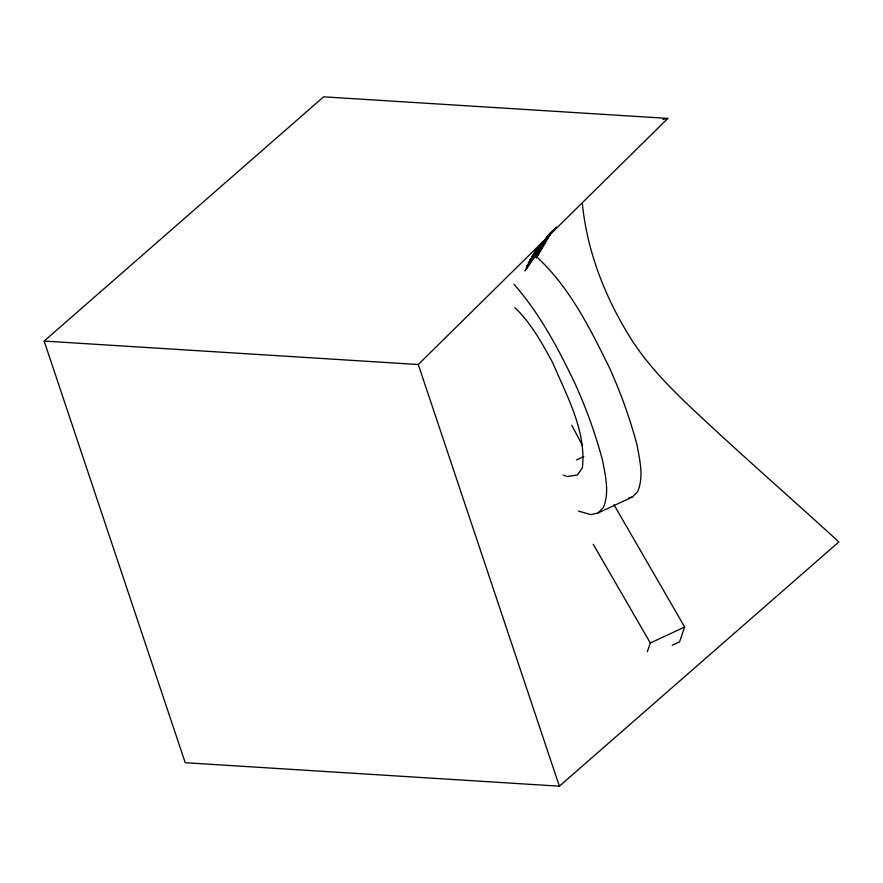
<?xml version="1.0" encoding="UTF-8"?>
<svg xmlns="http://www.w3.org/2000/svg" width="883" height="883" viewBox="0 0 883 883"><rect width="100%" height="100%" fill="white"/><g stroke="black" fill="none" stroke-linecap="round" stroke-linejoin="round"><path stroke-width="1.32" d="M647.327 651.665L650.341 642.99L684.667 627.007L613.961 504.734M684.667 627.007L679.513 641.886L672.162 645.307M536.356 257.836L550.672 233.079M536.478 257.681L550.915 232.781M536.058 257.085L550.032 233.686M536.213 256.964L551.036 232.262M535.838 256.357L550.142 233.134M535.286 257.428L549.789 234.094M534.193 257.935L548.873 234.9M535.109 256.71L549.281 234.746M548.343 235.507L525.021 270.915L550.33 233.09M548.63 234.966L526.235 267.803L550.297 233.178M550.01 233.984L526.886 266.258L548.255 235.783L528.277 263.2L552.118 231.258M549.59 234.072L529.811 260.187L551.5 232.295M550.981 232.439L531.467 257.207L553.851 229.624L535.186 251.357L555.948 227.88M549.866 234.028L533.255 254.271L556.356 226.986M578.431 511.091L590.904 514.623L598.111 512.957L603.332 507.626C609.667 492.593 605.407 476.092 602.659 460.76C595.473 433.983 586.113 407.836 574.557 382.626C557.89 347.913 539.601 313.355 513.994 284.293M598.111 512.957L632.438 496.974L637.658 491.643C643.994 476.61 639.734 460.109 636.985 444.778C629.8 418.001 620.44 391.853 608.884 366.644C589.16 326.522 568.288 284.977 534.414 254.801M44.15 341.07L418.288 364.524L667.835 118.41L323.631 96.821L44.15 341.07L185.231 762.713L559.369 786.179L838.85 541.93C787.57 494.977 734.976 449.447 684.612 401.5C665.517 382.979 647.107 363.487 632.482 341.169C606.08 299.767 587.184 252.637 582.35 203.531M576.433 459.955L583.795 456.522M628.839 497.802L632.438 496.974M662.89 119.371L667.835 118.41M563.288 474.999L567.096 476.577L577.383 474.999L582.405 467.824C586.356 430.617 566.731 395.772 552.603 362.549C542.007 343.09 531.025 323.035 514.866 307.615M593.244 544.281L650.341 642.99M582.416 445.363L571.754 425.209M418.288 364.524L559.369 786.179"/></g></svg>
